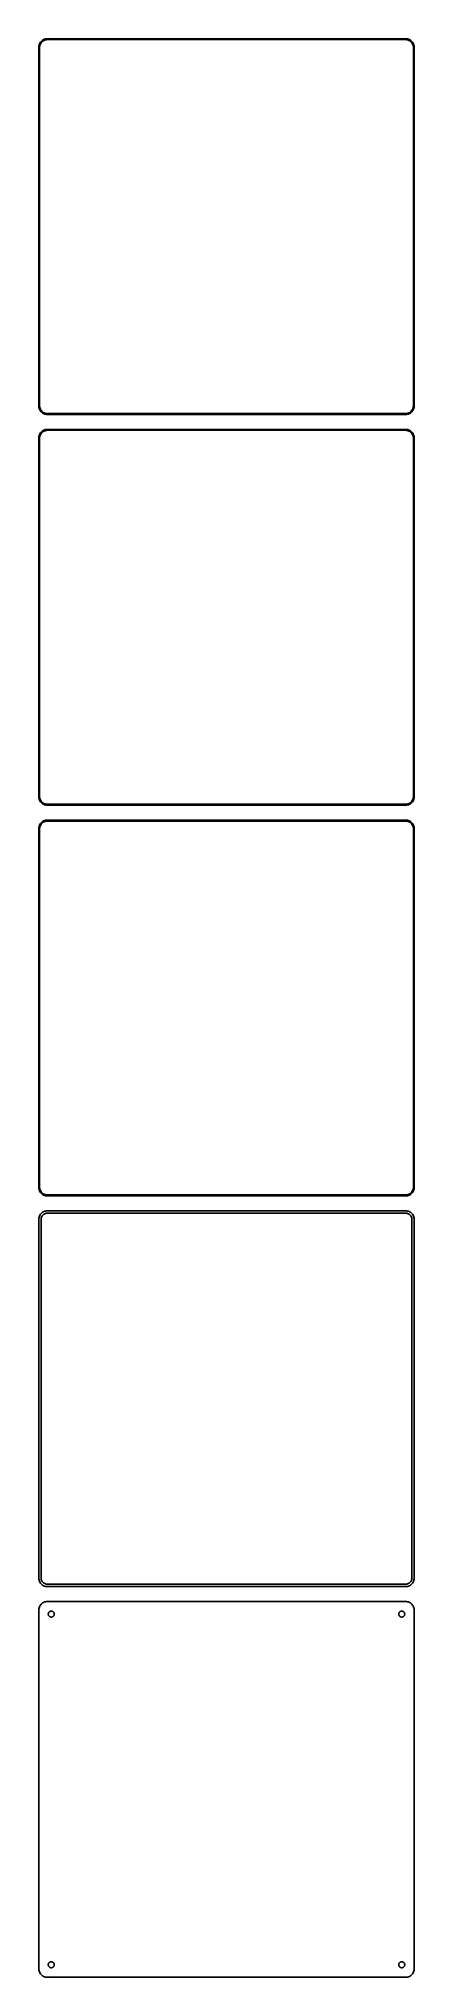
# Model space of a CAD drawing. Header units: metres. Extents: x -112 to 112, y 824 to 1984.
import ezdxf

# ---------------------------------------------------------------- set-up
doc = ezdxf.new("R2010")
doc.units = ezdxf.units.M

msp = doc.modelspace()

# ---------------------------------------------------------------- linework, layer by layer
for p, q in [((-112.461, 1980.13), (-112.5, 1979.5)), ((-112.5, 1979.5), (-112.5, 1764.5)), ((-112.343, 1980.74), (-112.461, 1980.13)), ((-112.149, 1981.34), (-112.343, 1980.74)), ((-111.882, 1981.91), (-112.149, 1981.34)), ((-112, 1979.25), (-111.963, 1979.85)), ((-112, 1764.75), (-112, 1979.25)), ((-111.963, 1979.85), (-111.851, 1980.43)), ((-111.545, 1982.44), (-111.882, 1981.91)), ((-111.851, 1980.43), (-111.666, 1981)), ((-111.666, 1981), (-111.412, 1981.54)), ((-111.145, 1982.92), (-111.545, 1982.44)), ((-111.412, 1981.54), (-111.093, 1982.04)), ((-110.687, 1983.35), (-111.145, 1982.92)), ((-111.093, 1982.04), (-110.713, 1982.5)), ((-110.713, 1982.5), (-110.278, 1982.91)), ((-110.179, 1983.72), (-110.687, 1983.35)), ((-110.278, 1982.91), (-109.795, 1983.26)), ((-109.629, 1984.02), (-110.179, 1983.72)), ((-109.795, 1983.26), (-109.272, 1983.55)), ((-109.045, 1984.26), (-109.629, 1984.02)), ((-109.272, 1983.55), (-108.718, 1983.77)), ((-108.437, 1984.41), (-109.045, 1984.26)), ((-108.718, 1983.77), (-108.14, 1983.92)), ((-107.814, 1984.49), (-108.437, 1984.41)), ((-108.14, 1983.92), (-107.548, 1983.99)), ((107.814, 1984.49), (-107.814, 1984.49)), ((-107.548, 1983.99), (107.548, 1983.99)), ((107.548, 1983.99), (108.14, 1983.92)), ((108.437, 1984.41), (107.814, 1984.49)), ((108.14, 1983.92), (108.718, 1983.77)), ((109.045, 1984.26), (108.437, 1984.41)), ((108.718, 1983.77), (109.272, 1983.55)), ((109.629, 1984.02), (109.045, 1984.26)), ((109.272, 1983.55), (109.795, 1983.26)), ((110.179, 1983.72), (109.629, 1984.02)), ((109.795, 1983.26), (110.278, 1982.91)), ((110.687, 1983.35), (110.179, 1983.72)), ((110.278, 1982.91), (110.713, 1982.5)), ((111.145, 1982.92), (110.687, 1983.35)), ((110.713, 1982.5), (111.093, 1982.04)), ((111.093, 1982.04), (111.412, 1981.54)), ((111.545, 1982.44), (111.145, 1982.92)), ((111.412, 1981.54), (111.666, 1981)), ((111.882, 1981.91), (111.545, 1982.44)), ((111.666, 1981), (111.851, 1980.43)), ((111.851, 1980.43), (111.963, 1979.85)), ((112.149, 1981.34), (111.882, 1981.91)), ((111.963, 1979.85), (112, 1979.25)), ((112, 1979.25), (112, 1764.75)), ((112.343, 1980.74), (112.149, 1981.34)), ((112.461, 1980.13), (112.343, 1980.74)), ((112.5, 1979.5), (112.461, 1980.13)), ((112.5, 1764.5), (112.5, 1979.5)), ((-111.963, 1764.15), (-112, 1764.75)), ((112, 1764.75), (111.963, 1764.15)), ((-112.5, 1764.5), (-112.461, 1763.87)), ((-112.461, 1763.87), (-112.343, 1763.26)), ((-112.343, 1763.26), (-112.149, 1762.66)), ((-112.149, 1762.66), (-111.882, 1762.09)), ((-111.851, 1763.57), (-111.963, 1764.15)), ((-111.882, 1762.09), (-111.545, 1761.56)), ((-111.666, 1763), (-111.851, 1763.57)), ((-111.412, 1762.46), (-111.666, 1763)), ((-111.545, 1761.56), (-111.145, 1761.08)), ((-111.093, 1761.96), (-111.412, 1762.46)), ((-111.145, 1761.08), (-110.687, 1760.65)), ((-110.713, 1761.5), (-111.093, 1761.96)), ((-110.278, 1761.09), (-110.713, 1761.5)), ((-110.687, 1760.65), (-110.179, 1760.28)), ((-109.795, 1760.74), (-110.278, 1761.09)), ((-110.179, 1760.28), (-109.629, 1759.98)), ((-109.272, 1760.45), (-109.795, 1760.74)), ((-109.629, 1759.98), (-109.045, 1759.74)), ((-108.718, 1760.23), (-109.272, 1760.45)), ((-109.045, 1759.74), (-108.437, 1759.59)), ((-108.14, 1760.08), (-108.718, 1760.23)), ((-108.437, 1759.59), (-107.814, 1759.51)), ((-107.548, 1760.01), (-108.14, 1760.08)), ((-107.814, 1759.51), (107.814, 1759.51)), ((107.548, 1760.01), (-107.548, 1760.01)), ((108.14, 1760.08), (107.548, 1760.01)), ((107.814, 1759.51), (108.437, 1759.59)), ((108.718, 1760.23), (108.14, 1760.08)), ((108.437, 1759.59), (109.045, 1759.74)), ((109.272, 1760.45), (108.718, 1760.23)), ((109.045, 1759.74), (109.629, 1759.98)), ((109.795, 1760.74), (109.272, 1760.45)), ((109.629, 1759.98), (110.179, 1760.28)), ((110.278, 1761.09), (109.795, 1760.74)), ((110.179, 1760.28), (110.687, 1760.65)), ((110.713, 1761.5), (110.278, 1761.09)), ((110.687, 1760.65), (111.145, 1761.08)), ((111.093, 1761.96), (110.713, 1761.5)), ((111.412, 1762.46), (111.093, 1761.96)), ((111.145, 1761.08), (111.545, 1761.56)), ((111.666, 1763), (111.412, 1762.46)), ((111.545, 1761.56), (111.882, 1762.09)), ((111.851, 1763.57), (111.666, 1763)), ((111.963, 1764.15), (111.851, 1763.57)), ((111.882, 1762.09), (112.149, 1762.66)), ((112.149, 1762.66), (112.343, 1763.26)), ((112.343, 1763.26), (112.461, 1763.87)), ((112.461, 1763.87), (112.5, 1764.5)), ((-112.461, 1746.13), (-112.5, 1745.5)), ((-112.5, 1745.5), (-112.5, 1530.5)), ((-112.343, 1746.74), (-112.461, 1746.13)), ((-112.149, 1747.34), (-112.343, 1746.74)), ((-111.882, 1747.91), (-112.149, 1747.34)), ((-112, 1745.25), (-111.963, 1745.85)), ((-112, 1530.75), (-112, 1745.25)), ((-111.963, 1745.85), (-111.851, 1746.43)), ((-111.545, 1748.44), (-111.882, 1747.91)), ((-111.851, 1746.43), (-111.666, 1747)), ((-111.666, 1747), (-111.412, 1747.54)), ((-111.145, 1748.92), (-111.545, 1748.44)), ((-111.412, 1747.54), (-111.093, 1748.04)), ((-110.687, 1749.35), (-111.145, 1748.92)), ((-111.093, 1748.04), (-110.713, 1748.5)), ((-110.713, 1748.5), (-110.278, 1748.91)), ((-110.179, 1749.72), (-110.687, 1749.35)), ((-110.278, 1748.91), (-109.795, 1749.26)), ((-109.629, 1750.02), (-110.179, 1749.72)), ((-109.795, 1749.26), (-109.272, 1749.55)), ((-109.045, 1750.26), (-109.629, 1750.02)), ((-109.272, 1749.55), (-108.718, 1749.77)), ((-108.437, 1750.41), (-109.045, 1750.26)), ((-108.718, 1749.77), (-108.14, 1749.92)), ((-107.814, 1750.49), (-108.437, 1750.41)), ((-108.14, 1749.92), (-107.548, 1749.99)), ((107.814, 1750.49), (-107.814, 1750.49)), ((-107.548, 1749.99), (107.548, 1749.99)), ((107.548, 1749.99), (108.14, 1749.92)), ((108.437, 1750.41), (107.814, 1750.49)), ((108.14, 1749.92), (108.718, 1749.77)), ((109.045, 1750.26), (108.437, 1750.41)), ((108.718, 1749.77), (109.272, 1749.55)), ((109.629, 1750.02), (109.045, 1750.26)), ((109.272, 1749.55), (109.795, 1749.26)), ((110.179, 1749.72), (109.629, 1750.02)), ((109.795, 1749.26), (110.278, 1748.91)), ((110.687, 1749.35), (110.179, 1749.72)), ((110.278, 1748.91), (110.713, 1748.5)), ((111.145, 1748.92), (110.687, 1749.35)), ((110.713, 1748.5), (111.093, 1748.04)), ((111.093, 1748.04), (111.412, 1747.54)), ((111.545, 1748.44), (111.145, 1748.92)), ((111.412, 1747.54), (111.666, 1747)), ((111.882, 1747.91), (111.545, 1748.44)), ((111.666, 1747), (111.851, 1746.43)), ((111.851, 1746.43), (111.963, 1745.85)), ((112.149, 1747.34), (111.882, 1747.91)), ((111.963, 1745.85), (112, 1745.25)), ((112, 1745.25), (112, 1530.75)), ((112.343, 1746.74), (112.149, 1747.34)), ((112.461, 1746.13), (112.343, 1746.74)), ((112.5, 1745.5), (112.461, 1746.13)), ((112.5, 1530.5), (112.5, 1745.5)), ((-112.5, 1530.5), (-112.461, 1529.87)), ((-112.461, 1529.87), (-112.343, 1529.26)), ((-112.343, 1529.26), (-112.149, 1528.66)), ((-112.149, 1528.66), (-111.882, 1528.09)), ((-111.963, 1530.15), (-112, 1530.75)), ((-111.851, 1529.57), (-111.963, 1530.15)), ((-111.882, 1528.09), (-111.545, 1527.56)), ((-111.666, 1529), (-111.851, 1529.57)), ((-111.412, 1528.46), (-111.666, 1529)), ((-111.545, 1527.56), (-111.145, 1527.08)), ((-111.093, 1527.96), (-111.412, 1528.46)), ((-111.145, 1527.08), (-110.687, 1526.65)), ((-110.713, 1527.5), (-111.093, 1527.96)), ((-110.278, 1527.09), (-110.713, 1527.5)), ((-110.687, 1526.65), (-110.179, 1526.28)), ((-109.795, 1526.74), (-110.278, 1527.09)), ((-110.179, 1526.28), (-109.629, 1525.98)), ((-109.272, 1526.45), (-109.795, 1526.74)), ((-109.629, 1525.98), (-109.045, 1525.74)), ((-108.718, 1526.23), (-109.272, 1526.45)), ((-109.045, 1525.74), (-108.437, 1525.59)), ((-108.14, 1526.08), (-108.718, 1526.23)), ((-108.437, 1525.59), (-107.814, 1525.51)), ((-107.548, 1526.01), (-108.14, 1526.08)), ((-107.814, 1525.51), (107.814, 1525.51)), ((107.548, 1526.01), (-107.548, 1526.01)), ((108.14, 1526.08), (107.548, 1526.01)), ((107.814, 1525.51), (108.437, 1525.59)), ((108.718, 1526.23), (108.14, 1526.08)), ((108.437, 1525.59), (109.045, 1525.74)), ((109.272, 1526.45), (108.718, 1526.23)), ((109.045, 1525.74), (109.629, 1525.98)), ((109.795, 1526.74), (109.272, 1526.45)), ((109.629, 1525.98), (110.179, 1526.28)), ((110.278, 1527.09), (109.795, 1526.74)), ((110.179, 1526.28), (110.687, 1526.65)), ((110.713, 1527.5), (110.278, 1527.09)), ((110.687, 1526.65), (111.145, 1527.08)), ((111.093, 1527.96), (110.713, 1527.5)), ((111.412, 1528.46), (111.093, 1527.96)), ((111.145, 1527.08), (111.545, 1527.56)), ((111.666, 1529), (111.412, 1528.46)), ((111.545, 1527.56), (111.882, 1528.09)), ((111.851, 1529.57), (111.666, 1529)), ((111.963, 1530.15), (111.851, 1529.57)), ((111.882, 1528.09), (112.149, 1528.66)), ((112, 1530.75), (111.963, 1530.15)), ((112.149, 1528.66), (112.343, 1529.26)), ((112.343, 1529.26), (112.461, 1529.87)), ((112.461, 1529.87), (112.5, 1530.5)), ((-112.461, 1512.13), (-112.5, 1511.5)), ((-112.5, 1511.5), (-112.5, 1296.5)), ((-112.343, 1512.74), (-112.461, 1512.13)), ((-112.149, 1513.34), (-112.343, 1512.74)), ((-111.882, 1513.91), (-112.149, 1513.34)), ((-112, 1511.25), (-111.963, 1511.85)), ((-112, 1296.75), (-112, 1511.25)), ((-111.963, 1511.85), (-111.851, 1512.43)), ((-111.545, 1514.44), (-111.882, 1513.91)), ((-111.851, 1512.43), (-111.666, 1513)), ((-111.666, 1513), (-111.412, 1513.54)), ((-111.145, 1514.92), (-111.545, 1514.44)), ((-111.412, 1513.54), (-111.093, 1514.04)), ((-110.687, 1515.35), (-111.145, 1514.92)), ((-111.093, 1514.04), (-110.713, 1514.5)), ((-110.713, 1514.5), (-110.278, 1514.91)), ((-110.179, 1515.72), (-110.687, 1515.35)), ((-110.278, 1514.91), (-109.795, 1515.26)), ((-109.629, 1516.02), (-110.179, 1515.72)), ((-109.795, 1515.26), (-109.272, 1515.55)), ((-109.045, 1516.26), (-109.629, 1516.02)), ((-109.272, 1515.55), (-108.718, 1515.77)), ((-108.437, 1516.41), (-109.045, 1516.26)), ((-108.718, 1515.77), (-108.14, 1515.92)), ((-107.814, 1516.49), (-108.437, 1516.41)), ((-108.14, 1515.92), (-107.548, 1515.99)), ((107.814, 1516.49), (-107.814, 1516.49)), ((-107.548, 1515.99), (107.548, 1515.99)), ((107.548, 1515.99), (108.14, 1515.92)), ((108.437, 1516.41), (107.814, 1516.49)), ((108.14, 1515.92), (108.718, 1515.77)), ((109.045, 1516.26), (108.437, 1516.41)), ((108.718, 1515.77), (109.272, 1515.55)), ((109.629, 1516.02), (109.045, 1516.26)), ((109.272, 1515.55), (109.795, 1515.26)), ((110.179, 1515.72), (109.629, 1516.02)), ((109.795, 1515.26), (110.278, 1514.91)), ((110.687, 1515.35), (110.179, 1515.72)), ((110.278, 1514.91), (110.713, 1514.5)), ((111.145, 1514.92), (110.687, 1515.35)), ((110.713, 1514.5), (111.093, 1514.04)), ((111.093, 1514.04), (111.412, 1513.54)), ((111.545, 1514.44), (111.145, 1514.92)), ((111.412, 1513.54), (111.666, 1513)), ((111.882, 1513.91), (111.545, 1514.44)), ((111.666, 1513), (111.851, 1512.43)), ((111.851, 1512.43), (111.963, 1511.85)), ((112.149, 1513.34), (111.882, 1513.91)), ((111.963, 1511.85), (112, 1511.25)), ((112, 1511.25), (112, 1296.75)), ((112.343, 1512.74), (112.149, 1513.34)), ((112.461, 1512.13), (112.343, 1512.74)), ((112.5, 1511.5), (112.461, 1512.13)), ((112.5, 1296.5), (112.5, 1511.5)), ((-112.5, 1296.5), (-112.461, 1295.87)), ((-112.461, 1295.87), (-112.343, 1295.26)), ((-112.343, 1295.26), (-112.149, 1294.66)), ((-112.149, 1294.66), (-111.882, 1294.09)), ((-111.963, 1296.15), (-112, 1296.75)), ((-111.851, 1295.57), (-111.963, 1296.15)), ((-111.882, 1294.09), (-111.545, 1293.56)), ((-111.666, 1295), (-111.851, 1295.57)), ((-111.412, 1294.46), (-111.666, 1295)), ((-111.545, 1293.56), (-111.145, 1293.08)), ((-111.093, 1293.96), (-111.412, 1294.46)), ((-111.145, 1293.08), (-110.687, 1292.65)), ((-110.713, 1293.5), (-111.093, 1293.96)), ((-110.278, 1293.09), (-110.713, 1293.5)), ((-110.687, 1292.65), (-110.179, 1292.28)), ((-109.795, 1292.74), (-110.278, 1293.09)), ((-110.179, 1292.28), (-109.629, 1291.98)), ((-109.272, 1292.45), (-109.795, 1292.74)), ((-109.629, 1291.98), (-109.045, 1291.74)), ((-108.718, 1292.23), (-109.272, 1292.45)), ((-109.045, 1291.74), (-108.437, 1291.59)), ((-108.14, 1292.08), (-108.718, 1292.23)), ((-108.437, 1291.59), (-107.814, 1291.51)), ((-107.548, 1292.01), (-108.14, 1292.08)), ((-107.814, 1291.51), (107.814, 1291.51)), ((107.548, 1292.01), (-107.548, 1292.01)), ((108.14, 1292.08), (107.548, 1292.01)), ((107.814, 1291.51), (108.437, 1291.59)), ((108.718, 1292.23), (108.14, 1292.08)), ((108.437, 1291.59), (109.045, 1291.74)), ((109.272, 1292.45), (108.718, 1292.23)), ((109.045, 1291.74), (109.629, 1291.98)), ((109.795, 1292.74), (109.272, 1292.45)), ((109.629, 1291.98), (110.179, 1292.28)), ((110.278, 1293.09), (109.795, 1292.74)), ((110.179, 1292.28), (110.687, 1292.65)), ((110.713, 1293.5), (110.278, 1293.09)), ((110.687, 1292.65), (111.145, 1293.08)), ((111.093, 1293.96), (110.713, 1293.5)), ((111.412, 1294.46), (111.093, 1293.96)), ((111.145, 1293.08), (111.545, 1293.56)), ((111.666, 1295), (111.412, 1294.46)), ((111.545, 1293.56), (111.882, 1294.09)), ((111.851, 1295.57), (111.666, 1295)), ((111.963, 1296.15), (111.851, 1295.57)), ((111.882, 1294.09), (112.149, 1294.66)), ((112, 1296.75), (111.963, 1296.15)), ((112.149, 1294.66), (112.343, 1295.26)), ((112.343, 1295.26), (112.461, 1295.87)), ((112.461, 1295.87), (112.5, 1296.5)), ((-112.461, 1278.13), (-112.5, 1277.5)), ((-112.5, 1277.5), (-112.5, 1062.5)), ((-112.343, 1278.74), (-112.461, 1278.13)), ((-112.149, 1279.34), (-112.343, 1278.74)), ((-111.882, 1279.91), (-112.149, 1279.34)), ((-111.545, 1280.44), (-111.882, 1279.91)), ((-111.145, 1280.92), (-111.545, 1280.44)), ((-110.687, 1281.35), (-111.145, 1280.92)), ((-111.119, 1277.25), (-111.089, 1277.73)), ((-111.119, 1062.75), (-111.119, 1277.25)), ((-111.089, 1277.73), (-110.998, 1278.21)), ((-110.998, 1278.21), (-110.848, 1278.67)), ((-110.848, 1278.67), (-110.641, 1279.11)), ((-110.179, 1281.72), (-110.687, 1281.35)), ((-110.641, 1279.11), (-110.38, 1279.52)), ((-110.38, 1279.52), (-110.071, 1279.9)), ((-109.629, 1282.02), (-110.179, 1281.72)), ((-110.071, 1279.9), (-109.716, 1280.23)), ((-109.716, 1280.23), (-109.323, 1280.52)), ((-109.045, 1282.26), (-109.629, 1282.02)), ((-109.323, 1280.52), (-108.898, 1280.75)), ((-108.437, 1282.41), (-109.045, 1282.26)), ((-108.898, 1280.75), (-108.446, 1280.93)), ((-108.446, 1280.93), (-107.975, 1281.05)), ((-107.814, 1282.49), (-108.437, 1282.41)), ((-107.975, 1281.05), (-107.493, 1281.11)), ((107.814, 1282.49), (-107.814, 1282.49)), ((-107.493, 1281.11), (107.493, 1281.11)), ((107.493, 1281.11), (107.975, 1281.05)), ((108.437, 1282.41), (107.814, 1282.49)), ((107.975, 1281.05), (108.446, 1280.93)), ((109.045, 1282.26), (108.437, 1282.41)), ((108.446, 1280.93), (108.898, 1280.75)), ((108.898, 1280.75), (109.323, 1280.52)), ((109.629, 1282.02), (109.045, 1282.26)), ((109.323, 1280.52), (109.716, 1280.23)), ((110.179, 1281.72), (109.629, 1282.02)), ((109.716, 1280.23), (110.071, 1279.9)), ((110.071, 1279.9), (110.38, 1279.52)), ((110.687, 1281.35), (110.179, 1281.72)), ((110.38, 1279.52), (110.641, 1279.11)), ((110.641, 1279.11), (110.848, 1278.67)), ((111.145, 1280.92), (110.687, 1281.35)), ((110.848, 1278.67), (110.998, 1278.21)), ((110.998, 1278.21), (111.089, 1277.73)), ((111.089, 1277.73), (111.119, 1277.25)), ((111.119, 1277.25), (111.119, 1062.75)), ((111.545, 1280.44), (111.145, 1280.92)), ((111.882, 1279.91), (111.545, 1280.44)), ((112.149, 1279.34), (111.882, 1279.91)), ((112.343, 1278.74), (112.149, 1279.34)), ((112.461, 1278.13), (112.343, 1278.74)), ((112.5, 1277.5), (112.461, 1278.13)), ((112.5, 1062.5), (112.5, 1277.5)), ((-112.5, 1062.5), (-112.461, 1061.87)), ((-112.461, 1061.87), (-112.343, 1061.26)), ((-112.343, 1061.26), (-112.149, 1060.66)), ((-112.149, 1060.66), (-111.882, 1060.09)), ((-111.882, 1060.09), (-111.545, 1059.56)), ((-111.545, 1059.56), (-111.145, 1059.08)), ((-111.145, 1059.08), (-110.687, 1058.65)), ((-111.089, 1062.27), (-111.119, 1062.75)), ((-110.998, 1061.79), (-111.089, 1062.27)), ((-110.848, 1061.33), (-110.998, 1061.79)), ((-110.641, 1060.89), (-110.848, 1061.33)), ((-110.687, 1058.65), (-110.179, 1058.28)), ((-110.38, 1060.48), (-110.641, 1060.89)), ((-110.071, 1060.1), (-110.38, 1060.48)), ((-110.179, 1058.28), (-109.629, 1057.98)), ((-109.716, 1059.77), (-110.071, 1060.1)), ((-109.323, 1059.48), (-109.716, 1059.77)), ((-109.629, 1057.98), (-109.045, 1057.74)), ((-108.898, 1059.25), (-109.323, 1059.48)), ((-109.045, 1057.74), (-108.437, 1057.59)), ((-108.446, 1059.07), (-108.898, 1059.25)), ((-107.975, 1058.95), (-108.446, 1059.07)), ((-108.437, 1057.59), (-107.814, 1057.51)), ((-107.493, 1058.89), (-107.975, 1058.95)), ((-107.814, 1057.51), (107.814, 1057.51)), ((107.493, 1058.89), (-107.493, 1058.89)), ((107.975, 1058.95), (107.493, 1058.89)), ((107.814, 1057.51), (108.437, 1057.59)), ((108.446, 1059.07), (107.975, 1058.95)), ((108.437, 1057.59), (109.045, 1057.74)), ((108.898, 1059.25), (108.446, 1059.07)), ((109.323, 1059.48), (108.898, 1059.25)), ((109.045, 1057.74), (109.629, 1057.98)), ((109.716, 1059.77), (109.323, 1059.48)), ((109.629, 1057.98), (110.179, 1058.28)), ((110.071, 1060.1), (109.716, 1059.77)), ((110.38, 1060.48), (110.071, 1060.1)), ((110.179, 1058.28), (110.687, 1058.65)), ((110.641, 1060.89), (110.38, 1060.48)), ((110.848, 1061.33), (110.641, 1060.89)), ((110.687, 1058.65), (111.145, 1059.08)), ((110.998, 1061.79), (110.848, 1061.33)), ((111.089, 1062.27), (110.998, 1061.79)), ((111.119, 1062.75), (111.089, 1062.27)), ((111.145, 1059.08), (111.545, 1059.56)), ((111.545, 1059.56), (111.882, 1060.09)), ((111.882, 1060.09), (112.149, 1060.66)), ((112.149, 1060.66), (112.343, 1061.26)), ((112.343, 1061.26), (112.461, 1061.87)), ((112.461, 1061.87), (112.5, 1062.5)), ((-112.149, 1045.34), (-112.343, 1044.74)), ((-111.882, 1045.91), (-112.149, 1045.34)), ((-111.545, 1046.44), (-111.882, 1045.91)), ((-111.145, 1046.92), (-111.545, 1046.44)), ((-110.687, 1047.35), (-111.145, 1046.92)), ((-110.179, 1047.72), (-110.687, 1047.35)), ((-109.629, 1048.02), (-110.179, 1047.72)), ((-109.045, 1048.26), (-109.629, 1048.02)), ((-108.437, 1048.41), (-109.045, 1048.26)), ((-107.814, 1048.49), (-108.437, 1048.41)), ((107.814, 1048.49), (-107.814, 1048.49)), ((108.437, 1048.41), (107.814, 1048.49)), ((109.045, 1048.26), (108.437, 1048.41)), ((109.629, 1048.02), (109.045, 1048.26)), ((110.179, 1047.72), (109.629, 1048.02)), ((110.687, 1047.35), (110.179, 1047.72)), ((111.145, 1046.92), (110.687, 1047.35)), ((111.545, 1046.44), (111.145, 1046.92)), ((111.882, 1045.91), (111.545, 1046.44)), ((112.149, 1045.34), (111.882, 1045.91)), ((112.343, 1044.74), (112.149, 1045.34)), ((-112.461, 1044.13), (-112.5, 1043.5)), ((-112.5, 1043.5), (-112.5, 828.5)), ((-112.343, 1044.74), (-112.461, 1044.13)), ((-106.8, 1041), (-106.786, 1041.23)), ((-106.786, 1040.77), (-106.8, 1041)), ((-106.786, 1041.23), (-106.743, 1041.45)), ((-106.743, 1040.55), (-106.786, 1040.77)), ((-106.743, 1041.45), (-106.674, 1041.66)), ((-106.674, 1040.34), (-106.743, 1040.55)), ((-106.674, 1041.66), (-106.577, 1041.87)), ((-106.577, 1040.13), (-106.674, 1040.34)), ((-106.577, 1041.87), (-106.456, 1042.06)), ((-106.456, 1039.94), (-106.577, 1040.13)), ((-106.456, 1042.06), (-106.312, 1042.23)), ((-106.312, 1039.77), (-106.456, 1039.94)), ((-106.312, 1042.23), (-106.147, 1042.39)), ((-106.147, 1039.61), (-106.312, 1039.77)), ((-106.147, 1042.39), (-105.964, 1042.52)), ((-105.964, 1039.48), (-106.147, 1039.61)), ((-105.964, 1042.52), (-105.766, 1042.63)), ((-105.766, 1039.37), (-105.964, 1039.48)), ((-105.766, 1042.63), (-105.556, 1042.71)), ((-105.556, 1039.29), (-105.766, 1039.37)), ((-105.556, 1042.71), (-105.337, 1042.77)), ((-105.337, 1039.23), (-105.556, 1039.29)), ((-105.337, 1042.77), (-105.113, 1042.8)), ((-105.113, 1039.2), (-105.337, 1039.23)), ((-105.113, 1042.8), (-104.887, 1042.8)), ((-104.887, 1039.2), (-105.113, 1039.2)), ((-104.887, 1042.8), (-104.663, 1042.77)), ((-104.663, 1039.23), (-104.887, 1039.2)), ((-104.663, 1042.77), (-104.444, 1042.71)), ((-104.444, 1039.29), (-104.663, 1039.23)), ((-104.444, 1042.71), (-104.234, 1042.63)), ((-104.234, 1039.37), (-104.444, 1039.29)), ((-104.234, 1042.63), (-104.036, 1042.52)), ((-104.036, 1039.48), (-104.234, 1039.37)), ((-104.036, 1042.52), (-103.853, 1042.39)), ((-103.853, 1039.61), (-104.036, 1039.48)), ((-103.853, 1042.39), (-103.688, 1042.23)), ((-103.688, 1039.77), (-103.853, 1039.61)), ((-103.688, 1042.23), (-103.544, 1042.06)), ((-103.544, 1039.94), (-103.688, 1039.77)), ((-103.544, 1042.06), (-103.423, 1041.87)), ((-103.423, 1040.13), (-103.544, 1039.94)), ((-103.423, 1041.87), (-103.326, 1041.66)), ((-103.326, 1040.34), (-103.423, 1040.13)), ((-103.326, 1041.66), (-103.257, 1041.45)), ((-103.257, 1040.55), (-103.326, 1040.34)), ((-103.257, 1041.45), (-103.214, 1041.23)), ((-103.214, 1040.77), (-103.257, 1040.55)), ((-103.214, 1041.23), (-103.2, 1041)), ((-103.2, 1041), (-103.214, 1040.77)), ((103.2, 1041), (103.214, 1041.23)), ((103.214, 1040.77), (103.2, 1041)), ((103.214, 1041.23), (103.257, 1041.45)), ((103.257, 1040.55), (103.214, 1040.77)), ((103.257, 1041.45), (103.326, 1041.66)), ((103.326, 1040.34), (103.257, 1040.55)), ((103.326, 1041.66), (103.423, 1041.87)), ((103.423, 1040.13), (103.326, 1040.34)), ((103.423, 1041.87), (103.544, 1042.06)), ((103.544, 1039.94), (103.423, 1040.13)), ((103.544, 1042.06), (103.688, 1042.23)), ((103.688, 1039.77), (103.544, 1039.94)), ((103.688, 1042.23), (103.853, 1042.39)), ((103.853, 1039.61), (103.688, 1039.77)), ((103.853, 1042.39), (104.036, 1042.52)), ((104.036, 1039.48), (103.853, 1039.61)), ((104.036, 1042.52), (104.234, 1042.63)), ((104.234, 1039.37), (104.036, 1039.48)), ((104.234, 1042.63), (104.444, 1042.71)), ((104.444, 1039.29), (104.234, 1039.37)), ((104.444, 1042.71), (104.663, 1042.77)), ((104.663, 1039.23), (104.444, 1039.29)), ((104.663, 1042.77), (104.887, 1042.8)), ((104.887, 1039.2), (104.663, 1039.23)), ((104.887, 1042.8), (105.113, 1042.8)), ((105.113, 1039.2), (104.887, 1039.2)), ((105.113, 1042.8), (105.337, 1042.77)), ((105.337, 1039.23), (105.113, 1039.2)), ((105.337, 1042.77), (105.556, 1042.71)), ((105.556, 1039.29), (105.337, 1039.23)), ((105.556, 1042.71), (105.766, 1042.63)), ((105.766, 1039.37), (105.556, 1039.29)), ((105.766, 1042.63), (105.964, 1042.52)), ((105.964, 1039.48), (105.766, 1039.37)), ((105.964, 1042.52), (106.147, 1042.39)), ((106.147, 1039.61), (105.964, 1039.48)), ((106.147, 1042.39), (106.312, 1042.23)), ((106.312, 1039.77), (106.147, 1039.61)), ((106.312, 1042.23), (106.456, 1042.06)), ((106.456, 1039.94), (106.312, 1039.77)), ((106.456, 1042.06), (106.577, 1041.87)), ((106.577, 1040.13), (106.456, 1039.94)), ((106.577, 1041.87), (106.674, 1041.66)), ((106.674, 1040.34), (106.577, 1040.13)), ((106.674, 1041.66), (106.743, 1041.45)), ((106.743, 1040.55), (106.674, 1040.34)), ((106.743, 1041.45), (106.786, 1041.23)), ((106.786, 1040.77), (106.743, 1040.55)), ((106.786, 1041.23), (106.8, 1041)), ((106.8, 1041), (106.786, 1040.77)), ((112.461, 1044.13), (112.343, 1044.74)), ((112.5, 1043.5), (112.461, 1044.13)), ((112.5, 828.5), (112.5, 1043.5)), ((-112.5, 828.5), (-112.461, 827.873)), ((-112.461, 827.873), (-112.343, 827.257)), ((-112.343, 827.257), (-112.149, 826.659)), ((-112.149, 826.659), (-111.882, 826.091)), ((-111.882, 826.091), (-111.545, 825.561)), ((-111.545, 825.561), (-111.145, 825.077)), ((-111.145, 825.077), (-110.687, 824.647)), ((-110.687, 824.647), (-110.179, 824.278)), ((-106.8, 831), (-106.786, 831.226)), ((-106.786, 830.774), (-106.8, 831)), ((-106.786, 831.226), (-106.743, 831.448)), ((-106.743, 830.552), (-106.786, 830.774)), ((-106.743, 831.448), (-106.674, 831.663)), ((-106.674, 830.337), (-106.743, 830.552)), ((-106.674, 831.663), (-106.577, 831.867)), ((-106.577, 830.133), (-106.674, 830.337)), ((-106.577, 831.867), (-106.456, 832.058)), ((-106.456, 829.942), (-106.577, 830.133)), ((-106.456, 832.058), (-106.312, 832.232)), ((-106.312, 829.768), (-106.456, 829.942)), ((-106.312, 832.232), (-106.147, 832.387)), ((-106.147, 829.613), (-106.312, 829.768)), ((-106.147, 832.387), (-105.964, 832.52)), ((-105.964, 829.48), (-106.147, 829.613)), ((-105.964, 832.52), (-105.766, 832.629)), ((-105.766, 829.371), (-105.964, 829.48)), ((-105.766, 832.629), (-105.556, 832.712)), ((-105.556, 829.288), (-105.766, 829.371)), ((-105.556, 832.712), (-105.337, 832.768)), ((-105.337, 829.232), (-105.556, 829.288)), ((-105.337, 832.768), (-105.113, 832.796)), ((-105.113, 829.204), (-105.337, 829.232)), ((-105.113, 832.796), (-104.887, 832.796)), ((-104.887, 829.204), (-105.113, 829.204)), ((-104.887, 832.796), (-104.663, 832.768)), ((-104.663, 829.232), (-104.887, 829.204)), ((-104.663, 832.768), (-104.444, 832.712)), ((-104.444, 829.288), (-104.663, 829.232)), ((-104.444, 832.712), (-104.234, 832.629)), ((-104.234, 829.371), (-104.444, 829.288)), ((-104.234, 832.629), (-104.036, 832.52)), ((-104.036, 829.48), (-104.234, 829.371)), ((-104.036, 832.52), (-103.853, 832.387)), ((-103.853, 829.613), (-104.036, 829.48)), ((-103.853, 832.387), (-103.688, 832.232)), ((-103.688, 829.768), (-103.853, 829.613)), ((-103.688, 832.232), (-103.544, 832.058)), ((-103.544, 829.942), (-103.688, 829.768)), ((-103.544, 832.058), (-103.423, 831.867)), ((-103.423, 830.133), (-103.544, 829.942)), ((-103.423, 831.867), (-103.326, 831.663)), ((-103.326, 830.337), (-103.423, 830.133)), ((-103.326, 831.663), (-103.257, 831.448)), ((-103.257, 830.552), (-103.326, 830.337)), ((-103.257, 831.448), (-103.214, 831.226)), ((-103.214, 830.774), (-103.257, 830.552)), ((-103.214, 831.226), (-103.2, 831)), ((-103.2, 831), (-103.214, 830.774)), ((103.2, 831), (103.214, 831.226)), ((103.214, 830.774), (103.2, 831)), ((103.214, 831.226), (103.257, 831.448)), ((103.257, 830.552), (103.214, 830.774)), ((103.257, 831.448), (103.326, 831.663)), ((103.326, 830.337), (103.257, 830.552)), ((103.326, 831.663), (103.423, 831.867)), ((103.423, 830.133), (103.326, 830.337)), ((103.423, 831.867), (103.544, 832.058)), ((103.544, 829.942), (103.423, 830.133)), ((103.544, 832.058), (103.688, 832.232)), ((103.688, 829.768), (103.544, 829.942)), ((103.688, 832.232), (103.853, 832.387)), ((103.853, 829.613), (103.688, 829.768)), ((103.853, 832.387), (104.036, 832.52)), ((104.036, 829.48), (103.853, 829.613)), ((104.036, 832.52), (104.234, 832.629)), ((104.234, 829.371), (104.036, 829.48)), ((104.234, 832.629), (104.444, 832.712)), ((104.444, 829.288), (104.234, 829.371)), ((104.444, 832.712), (104.663, 832.768)), ((104.663, 829.232), (104.444, 829.288)), ((104.663, 832.768), (104.887, 832.796)), ((104.887, 829.204), (104.663, 829.232)), ((104.887, 832.796), (105.113, 832.796)), ((105.113, 829.204), (104.887, 829.204)), ((105.113, 832.796), (105.337, 832.768)), ((105.337, 829.232), (105.113, 829.204)), ((105.337, 832.768), (105.556, 832.712)), ((105.556, 829.288), (105.337, 829.232)), ((105.556, 832.712), (105.766, 832.629)), ((105.766, 829.371), (105.556, 829.288)), ((105.766, 832.629), (105.964, 832.52)), ((105.964, 829.48), (105.766, 829.371)), ((105.964, 832.52), (106.147, 832.387)), ((106.147, 829.613), (105.964, 829.48)), ((106.147, 832.387), (106.312, 832.232)), ((106.312, 829.768), (106.147, 829.613)), ((106.312, 832.232), (106.456, 832.058)), ((106.456, 829.942), (106.312, 829.768)), ((106.456, 832.058), (106.577, 831.867)), ((106.577, 830.133), (106.456, 829.942)), ((106.577, 831.867), (106.674, 831.663)), ((106.674, 830.337), (106.577, 830.133)), ((106.674, 831.663), (106.743, 831.448)), ((106.743, 830.552), (106.674, 830.337)), ((106.743, 831.448), (106.786, 831.226)), ((106.786, 830.774), (106.743, 830.552)), ((106.786, 831.226), (106.8, 831)), ((106.8, 831), (106.786, 830.774)), ((110.179, 824.278), (110.687, 824.647)), ((110.687, 824.647), (111.145, 825.077)), ((111.145, 825.077), (111.545, 825.561)), ((111.545, 825.561), (111.882, 826.091)), ((111.882, 826.091), (112.149, 826.659)), ((112.149, 826.659), (112.343, 827.257)), ((112.343, 827.257), (112.461, 827.873)), ((112.461, 827.873), (112.5, 828.5)), ((-110.179, 824.278), (-109.629, 823.976)), ((-109.629, 823.976), (-109.045, 823.745)), ((-109.045, 823.745), (-108.437, 823.589)), ((-108.437, 823.589), (-107.814, 823.51)), ((-107.814, 823.51), (107.814, 823.51)), ((107.814, 823.51), (108.437, 823.589)), ((108.437, 823.589), (109.045, 823.745)), ((109.045, 823.745), (109.629, 823.976)), ((109.629, 823.976), (110.179, 824.278))]:
    msp.add_line(p, q)

doc.saveas('drawing.dxf')
